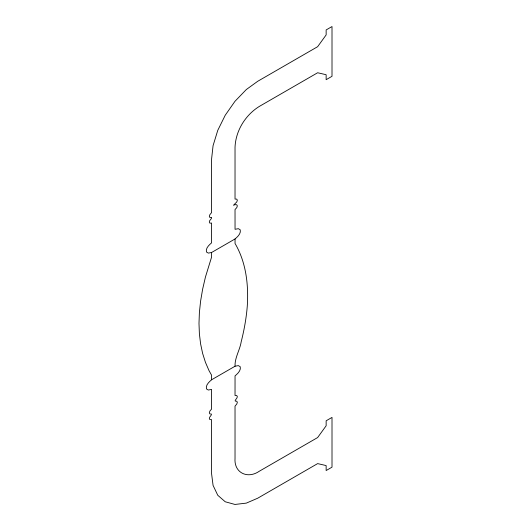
<?xml version="1.0" encoding="UTF-8"?>
<svg xmlns="http://www.w3.org/2000/svg" width="531" height="531" viewBox="0 0 531 531"><rect width="100%" height="100%" fill="white"/><g stroke="black" fill="none" stroke-linecap="round" stroke-linejoin="round"><path stroke-width="0.8" d="M211.577 252.504L208.298 253.101L206.406 251.953C205.53 248.189 209.002 245.076 211.577 242.853L211.597 223.06L209.878 223.159L209.32 222.064C209.221 220.066 211.796 219.237 211.597 217.391L209.878 217.491L209.32 216.396L209.878 214.657L211.597 212.592L211.57 159.194L213.07 145.667L217.763 130.361L225.237 115.227L234.974 101.302L246.318 89.54L257.714 81.289L317.638 46.695L326.147 34.907L326.147 29.935L332.008 26.55L332.008 76.305L326.147 79.69L326.147 74.718L317.638 72.754L259.254 106.459C245.282 115.161 235.658 130.818 235.027 147.359L235.027 199.059L236.78 199.125L237.337 200.22L236.78 201.959L233.434 205.265L235.266 204.634L236.78 204.793L237.337 205.889L236.78 207.628L235.027 209.553L235.047 229.306L238.359 228.682L240.251 229.83C241.134 233.613 237.642 236.74 235.047 238.957L211.577 252.504L211.577 257.11L205.457 276.99L202.63 289.189L200.612 301.017L199.397 312.434L198.992 323.412L199.397 333.919L200.612 343.935L202.63 353.427L205.457 362.368L209.075 370.744L211.577 375.171L211.577 379.784C209.002 382.001 205.53 385.114 206.406 388.884L208.298 390.033L211.577 389.429L211.597 409.023L209.878 411.087L209.32 412.826L209.878 413.921C213.993 413.536 209.081 416.596 209.32 418.494L209.878 419.59L211.597 419.676L211.57 473.592L213.07 485.387L217.763 495.27L225.237 501.775L234.974 504.45L246.318 503.122L257.714 498.204L317.638 463.609L326.147 465.574L326.147 470.546L332.008 467.161L332.008 417.406L326.147 420.791L326.147 425.762L317.638 437.557L259.254 471.262C247.731 479.234 233.932 472.995 235.027 458.339L235.027 406.149L236.78 404.058L237.337 402.319L236.78 401.224C232.605 401.562 237.516 398.662 237.337 396.65L236.78 395.555L235.027 395.489L235.047 375.882C237.642 373.665 241.134 370.538 240.251 366.762L238.359 365.613L235.047 366.231L211.577 379.784M235.047 238.957L235.047 243.477C246.105 262.287 248.694 284.842 247.267 306.287C246.304 318.255 244.154 330.09 241.207 341.732C239.893 350.075 234.689 357.708 235.047 366.231"/></g></svg>
